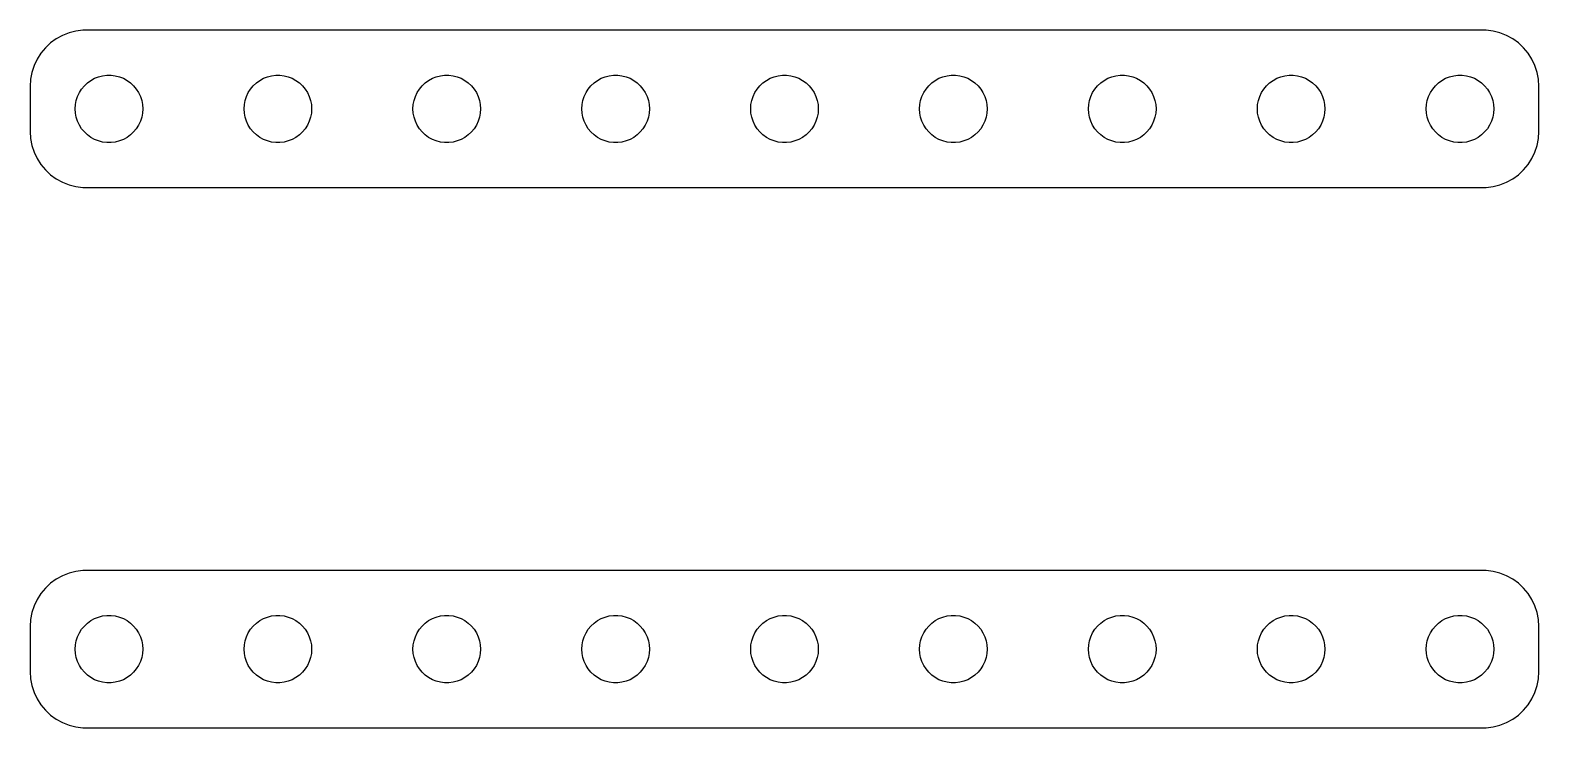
# Model space of a CAD drawing. Header units: metres. Extents: x -33.5 to 33.5, y 68.5 to 147.5.
# Drawn here: x -33.5 to 33.5, y 68.5 to 99.5 of the extents above; entities that cross this region are included whole.
import ezdxf

# ---------------------------------------------------------------- set-up
doc = ezdxf.new("R2010")
doc.units = ezdxf.units.M

msp = doc.modelspace()

# ---------------------------------------------------------------- linework, layer by layer
for p, q in [((-32.0644, 99.2621), (-32.3396, 99.1108)), ((-31.7725, 99.3776), (-32.0644, 99.2621)), ((-31.4684, 99.4557), (-31.7725, 99.3776)), ((-31.157, 99.4951), (-31.4684, 99.4557)), ((31.157, 99.4951), (-31.157, 99.4951)), ((31.4684, 99.4557), (31.157, 99.4951)), ((31.7725, 99.3776), (31.4684, 99.4557)), ((32.0644, 99.2621), (31.7725, 99.3776)), ((32.3396, 99.1108), (32.0644, 99.2621)), ((-32.8224, 98.7114), (-33.0225, 98.4695)), ((-32.5936, 98.9263), (-32.8224, 98.7114)), ((-32.3396, 99.1108), (-32.5936, 98.9263)), ((32.5936, 98.9263), (32.3396, 99.1108)), ((32.8224, 98.7114), (32.5936, 98.9263)), ((33.0225, 98.4695), (32.8224, 98.7114)), ((-33.3244, 97.9203), (-33.4214, 97.6217)), ((-33.1908, 98.2044), (-33.3244, 97.9203)), ((-33.0225, 98.4695), (-33.1908, 98.2044)), ((33.1908, 98.2044), (33.0225, 98.4695)), ((33.3244, 97.9203), (33.1908, 98.2044)), ((33.4214, 97.6217), (33.3244, 97.9203)), ((-33.4803, 97.3133), (-33.5, 97)), ((-33.4214, 97.6217), (-33.4803, 97.3133)), ((-31.0934, 97.0268), (-30.9561, 97.1558)), ((-30.9561, 97.1558), (-30.8037, 97.2665)), ((-30.8037, 97.2665), (-30.6387, 97.3572)), ((-30.6387, 97.3572), (-30.4635, 97.4266)), ((-30.4635, 97.4266), (-30.2811, 97.4734)), ((-30.2811, 97.4734), (-30.0942, 97.497)), ((-30.0942, 97.497), (-29.9058, 97.497)), ((-29.9058, 97.497), (-29.7189, 97.4734)), ((-29.7189, 97.4734), (-29.5365, 97.4266)), ((-29.5365, 97.4266), (-29.3613, 97.3572)), ((-29.3613, 97.3572), (-29.1963, 97.2665)), ((-29.1963, 97.2665), (-29.0439, 97.1558)), ((-29.0439, 97.1558), (-28.9065, 97.0268)), ((-23.5934, 97.0268), (-23.4561, 97.1558)), ((-23.4561, 97.1558), (-23.3037, 97.2665)), ((-23.3037, 97.2665), (-23.1387, 97.3572)), ((-23.1387, 97.3572), (-22.9635, 97.4266)), ((-22.9635, 97.4266), (-22.7811, 97.4734)), ((-22.7811, 97.4734), (-22.5942, 97.497)), ((-22.5942, 97.497), (-22.4058, 97.497)), ((-22.4058, 97.497), (-22.2189, 97.4734)), ((-22.2189, 97.4734), (-22.0365, 97.4266)), ((-22.0365, 97.4266), (-21.8613, 97.3572)), ((-21.8613, 97.3572), (-21.6963, 97.2665)), ((-21.6963, 97.2665), (-21.5439, 97.1558)), ((-21.5439, 97.1558), (-21.4065, 97.0268)), ((-16.0934, 97.0268), (-15.9561, 97.1558)), ((-15.9561, 97.1558), (-15.8037, 97.2665)), ((-15.8037, 97.2665), (-15.6387, 97.3572)), ((-15.6387, 97.3572), (-15.4635, 97.4266)), ((-15.4635, 97.4266), (-15.2811, 97.4734)), ((-15.2811, 97.4734), (-15.0942, 97.497)), ((-15.0942, 97.497), (-14.9058, 97.497)), ((-14.9058, 97.497), (-14.7189, 97.4734)), ((-14.7189, 97.4734), (-14.5365, 97.4266)), ((-14.5365, 97.4266), (-14.3613, 97.3572)), ((-14.3613, 97.3572), (-14.1963, 97.2665)), ((-14.1963, 97.2665), (-14.0439, 97.1558)), ((-14.0439, 97.1558), (-13.9065, 97.0268)), ((-8.59344, 97.0268), (-8.45613, 97.1558)), ((-8.45613, 97.1558), (-8.30373, 97.2665)), ((-8.30373, 97.2665), (-8.13866, 97.3572)), ((-8.13866, 97.3572), (-7.96352, 97.4266)), ((-7.96352, 97.4266), (-7.78107, 97.4734)), ((-7.78107, 97.4734), (-7.59418, 97.497)), ((-7.59418, 97.497), (-7.40581, 97.497)), ((-7.40581, 97.497), (-7.21892, 97.4734)), ((-7.21892, 97.4734), (-7.03647, 97.4266)), ((-7.03647, 97.4266), (-6.86133, 97.3572)), ((-6.86133, 97.3572), (-6.69626, 97.2665)), ((-6.69626, 97.2665), (-6.54385, 97.1558)), ((-6.54385, 97.1558), (-6.40654, 97.0268)), ((-1.09344, 97.0268), (-0.956131, 97.1558)), ((-0.956131, 97.1558), (-0.803726, 97.2665)), ((-0.803726, 97.2665), (-0.638657, 97.3572)), ((-0.638657, 97.3572), (-0.463516, 97.4266)), ((-0.463516, 97.4266), (-0.281067, 97.4734)), ((-0.281067, 97.4734), (-0.094177, 97.497)), ((-0.094177, 97.497), (0.094177, 97.497)), ((0.094177, 97.497), (0.281067, 97.4734)), ((0.281067, 97.4734), (0.463516, 97.4266)), ((0.463516, 97.4266), (0.638657, 97.3572)), ((0.638657, 97.3572), (0.803726, 97.2665)), ((0.803726, 97.2665), (0.956131, 97.1558)), ((0.956131, 97.1558), (1.09344, 97.0268)), ((6.40654, 97.0268), (6.54385, 97.1558)), ((6.54385, 97.1558), (6.69626, 97.2665)), ((6.69626, 97.2665), (6.86133, 97.3572)), ((6.86133, 97.3572), (7.03647, 97.4266)), ((7.03647, 97.4266), (7.21892, 97.4734)), ((7.21892, 97.4734), (7.40581, 97.497)), ((7.40581, 97.497), (7.59418, 97.497)), ((7.59418, 97.497), (7.78107, 97.4734)), ((7.78107, 97.4734), (7.96352, 97.4266)), ((7.96352, 97.4266), (8.13866, 97.3572)), ((8.13866, 97.3572), (8.30373, 97.2665)), ((8.30373, 97.2665), (8.45613, 97.1558)), ((8.45613, 97.1558), (8.59344, 97.0268)), ((13.9065, 97.0268), (14.0439, 97.1558)), ((14.0439, 97.1558), (14.1963, 97.2665)), ((14.1963, 97.2665), (14.3613, 97.3572)), ((14.3613, 97.3572), (14.5365, 97.4266)), ((14.5365, 97.4266), (14.7189, 97.4734)), ((14.7189, 97.4734), (14.9058, 97.497)), ((14.9058, 97.497), (15.0942, 97.497)), ((15.0942, 97.497), (15.2811, 97.4734)), ((15.2811, 97.4734), (15.4635, 97.4266)), ((15.4635, 97.4266), (15.6387, 97.3572)), ((15.6387, 97.3572), (15.8037, 97.2665)), ((15.8037, 97.2665), (15.9561, 97.1558)), ((15.9561, 97.1558), (16.0934, 97.0268)), ((21.4065, 97.0268), (21.5439, 97.1558)), ((21.5439, 97.1558), (21.6963, 97.2665)), ((21.6963, 97.2665), (21.8613, 97.3572)), ((21.8613, 97.3572), (22.0365, 97.4266)), ((22.0365, 97.4266), (22.2189, 97.4734)), ((22.2189, 97.4734), (22.4058, 97.497)), ((22.4058, 97.497), (22.5942, 97.497)), ((22.5942, 97.497), (22.7811, 97.4734)), ((22.7811, 97.4734), (22.9635, 97.4266)), ((22.9635, 97.4266), (23.1387, 97.3572)), ((23.1387, 97.3572), (23.3037, 97.2665)), ((23.3037, 97.2665), (23.4561, 97.1558)), ((23.4561, 97.1558), (23.5934, 97.0268)), ((28.9065, 97.0268), (29.0439, 97.1558)), ((29.0439, 97.1558), (29.1963, 97.2665)), ((29.1963, 97.2665), (29.3613, 97.3572)), ((29.3613, 97.3572), (29.5365, 97.4266)), ((29.5365, 97.4266), (29.7189, 97.4734)), ((29.7189, 97.4734), (29.9058, 97.497)), ((29.9058, 97.497), (30.0942, 97.497)), ((30.0942, 97.497), (30.2811, 97.4734)), ((30.2811, 97.4734), (30.4635, 97.4266)), ((30.4635, 97.4266), (30.6387, 97.3572)), ((30.6387, 97.3572), (30.8037, 97.2665)), ((30.8037, 97.2665), (30.9561, 97.1558)), ((30.9561, 97.1558), (31.0934, 97.0268)), ((33.4803, 97.3133), (33.4214, 97.6217)), ((33.5, 97), (33.4803, 97.3133)), ((-33.5, 97), (-33.5, 95)), ((-31.4529, 96.373), (-31.3947, 96.5522)), ((-31.3947, 96.5522), (-31.3145, 96.7226)), ((-31.3145, 96.7226), (-31.2135, 96.8817)), ((-31.2135, 96.8817), (-31.0934, 97.0268)), ((-28.9065, 97.0268), (-28.7865, 96.8817)), ((-28.7865, 96.8817), (-28.6855, 96.7226)), ((-28.6855, 96.7226), (-28.6053, 96.5522)), ((-28.6053, 96.5522), (-28.5471, 96.373)), ((-23.9529, 96.373), (-23.8947, 96.5522)), ((-23.8947, 96.5522), (-23.8145, 96.7226)), ((-23.8145, 96.7226), (-23.7135, 96.8817)), ((-23.7135, 96.8817), (-23.5934, 97.0268)), ((-21.4065, 97.0268), (-21.2865, 96.8817)), ((-21.2865, 96.8817), (-21.1855, 96.7226)), ((-21.1855, 96.7226), (-21.1053, 96.5522)), ((-21.1053, 96.5522), (-21.0471, 96.373)), ((-16.4529, 96.373), (-16.3947, 96.5522)), ((-16.3947, 96.5522), (-16.3145, 96.7226)), ((-16.3145, 96.7226), (-16.2135, 96.8817)), ((-16.2135, 96.8817), (-16.0934, 97.0268)), ((-13.9065, 97.0268), (-13.7865, 96.8817)), ((-13.7865, 96.8817), (-13.6855, 96.7226)), ((-13.6855, 96.7226), (-13.6053, 96.5522)), ((-13.6053, 96.5522), (-13.5471, 96.373)), ((-8.95287, 96.373), (-8.89465, 96.5522)), ((-8.89465, 96.5522), (-8.81445, 96.7226)), ((-8.81445, 96.7226), (-8.71352, 96.8817)), ((-8.71352, 96.8817), (-8.59344, 97.0268)), ((-6.40654, 97.0268), (-6.28647, 96.8817)), ((-6.28647, 96.8817), (-6.18553, 96.7226)), ((-6.18553, 96.7226), (-6.10533, 96.5522)), ((-6.10533, 96.5522), (-6.04712, 96.373)), ((-1.45287, 96.373), (-1.39465, 96.5522)), ((-1.39465, 96.5522), (-1.31445, 96.7226)), ((-1.31445, 96.7226), (-1.21352, 96.8817)), ((-1.21352, 96.8817), (-1.09344, 97.0268)), ((1.09344, 97.0268), (1.21352, 96.8817)), ((1.21352, 96.8817), (1.31445, 96.7226)), ((1.31445, 96.7226), (1.39465, 96.5522)), ((1.39465, 96.5522), (1.45287, 96.373)), ((6.04712, 96.373), (6.10533, 96.5522)), ((6.10533, 96.5522), (6.18553, 96.7226)), ((6.18553, 96.7226), (6.28647, 96.8817)), ((6.28647, 96.8817), (6.40654, 97.0268)), ((8.59344, 97.0268), (8.71352, 96.8817)), ((8.71352, 96.8817), (8.81445, 96.7226)), ((8.81445, 96.7226), (8.89465, 96.5522)), ((8.89465, 96.5522), (8.95287, 96.373)), ((13.5471, 96.373), (13.6053, 96.5522)), ((13.6053, 96.5522), (13.6855, 96.7226)), ((13.6855, 96.7226), (13.7865, 96.8817)), ((13.7865, 96.8817), (13.9065, 97.0268)), ((16.0934, 97.0268), (16.2135, 96.8817)), ((16.2135, 96.8817), (16.3145, 96.7226)), ((16.3145, 96.7226), (16.3947, 96.5522)), ((16.3947, 96.5522), (16.4529, 96.373)), ((21.0471, 96.373), (21.1053, 96.5522)), ((21.1053, 96.5522), (21.1855, 96.7226)), ((21.1855, 96.7226), (21.2865, 96.8817)), ((21.2865, 96.8817), (21.4065, 97.0268)), ((23.5934, 97.0268), (23.7135, 96.8817)), ((23.7135, 96.8817), (23.8145, 96.7226)), ((23.8145, 96.7226), (23.8947, 96.5522)), ((23.8947, 96.5522), (23.9529, 96.373)), ((28.5471, 96.373), (28.6053, 96.5522)), ((28.6053, 96.5522), (28.6855, 96.7226)), ((28.6855, 96.7226), (28.7865, 96.8817)), ((28.7865, 96.8817), (28.9065, 97.0268)), ((31.0934, 97.0268), (31.2135, 96.8817)), ((31.2135, 96.8817), (31.3145, 96.7226)), ((31.3145, 96.7226), (31.3947, 96.5522)), ((31.3947, 96.5522), (31.4529, 96.373)), ((33.5, 95), (33.5, 97)), ((-31.5, 96), (-31.4882, 96.188)), ((-31.4882, 95.812), (-31.5, 96)), ((-31.4882, 96.188), (-31.4529, 96.373)), ((-31.4529, 95.627), (-31.4882, 95.812)), ((-28.5471, 96.373), (-28.5118, 96.188)), ((-28.5118, 95.812), (-28.5471, 95.627)), ((-28.5118, 96.188), (-28.5, 96)), ((-28.5, 96), (-28.5118, 95.812)), ((-24, 96), (-23.9882, 96.188)), ((-23.9882, 95.812), (-24, 96)), ((-23.9882, 96.188), (-23.9529, 96.373)), ((-23.9529, 95.627), (-23.9882, 95.812)), ((-21.0471, 96.373), (-21.0118, 96.188)), ((-21.0118, 95.812), (-21.0471, 95.627)), ((-21.0118, 96.188), (-21, 96)), ((-21, 96), (-21.0118, 95.812)), ((-16.5, 96), (-16.4882, 96.188)), ((-16.4882, 95.812), (-16.5, 96)), ((-16.4882, 96.188), (-16.4529, 96.373)), ((-16.4529, 95.627), (-16.4882, 95.812)), ((-13.5471, 96.373), (-13.5118, 96.188)), ((-13.5118, 95.812), (-13.5471, 95.627)), ((-13.5118, 96.188), (-13.5, 96)), ((-13.5, 96), (-13.5118, 95.812)), ((-9, 96), (-8.98816, 96.188)), ((-8.98816, 95.812), (-9, 96)), ((-8.98816, 96.188), (-8.95287, 96.373)), ((-8.95287, 95.627), (-8.98816, 95.812)), ((-6.04712, 96.373), (-6.01183, 96.188)), ((-6.01183, 95.812), (-6.04712, 95.627)), ((-6.01183, 96.188), (-6, 96)), ((-6, 96), (-6.01183, 95.812)), ((-1.5, 96), (-1.48816, 96.188)), ((-1.48816, 95.812), (-1.5, 96)), ((-1.48816, 96.188), (-1.45287, 96.373)), ((-1.45287, 95.627), (-1.48816, 95.812)), ((1.45287, 96.373), (1.48816, 96.188)), ((1.48816, 95.812), (1.45287, 95.627)), ((1.48816, 96.188), (1.5, 96)), ((1.5, 96), (1.48816, 95.812)), ((6, 96), (6.01183, 96.188)), ((6.01183, 95.812), (6, 96)), ((6.01183, 96.188), (6.04712, 96.373)), ((6.04712, 95.627), (6.01183, 95.812)), ((8.95287, 96.373), (8.98816, 96.188)), ((8.98816, 95.812), (8.95287, 95.627)), ((8.98816, 96.188), (9, 96)), ((9, 96), (8.98816, 95.812)), ((13.5, 96), (13.5118, 96.188)), ((13.5118, 95.812), (13.5, 96)), ((13.5118, 96.188), (13.5471, 96.373)), ((13.5471, 95.627), (13.5118, 95.812)), ((16.4529, 96.373), (16.4882, 96.188)), ((16.4882, 95.812), (16.4529, 95.627)), ((16.4882, 96.188), (16.5, 96)), ((16.5, 96), (16.4882, 95.812)), ((21, 96), (21.0118, 96.188)), ((21.0118, 95.812), (21, 96)), ((21.0118, 96.188), (21.0471, 96.373)), ((21.0471, 95.627), (21.0118, 95.812)), ((23.9529, 96.373), (23.9882, 96.188)), ((23.9882, 95.812), (23.9529, 95.627)), ((23.9882, 96.188), (24, 96)), ((24, 96), (23.9882, 95.812)), ((28.5, 96), (28.5118, 96.188)), ((28.5118, 95.812), (28.5, 96)), ((28.5118, 96.188), (28.5471, 96.373)), ((28.5471, 95.627), (28.5118, 95.812)), ((31.4529, 96.373), (31.4882, 96.188)), ((31.4882, 95.812), (31.4529, 95.627)), ((31.4882, 96.188), (31.5, 96)), ((31.5, 96), (31.4882, 95.812)), ((-31.3947, 95.4478), (-31.4529, 95.627)), ((-31.3145, 95.2774), (-31.3947, 95.4478)), ((-31.2135, 95.1183), (-31.3145, 95.2774)), ((-28.6855, 95.2774), (-28.7865, 95.1183)), ((-28.6053, 95.4478), (-28.6855, 95.2774)), ((-28.5471, 95.627), (-28.6053, 95.4478)), ((-23.8947, 95.4478), (-23.9529, 95.627)), ((-23.8145, 95.2774), (-23.8947, 95.4478)), ((-23.7135, 95.1183), (-23.8145, 95.2774)), ((-21.1855, 95.2774), (-21.2865, 95.1183)), ((-21.1053, 95.4478), (-21.1855, 95.2774)), ((-21.0471, 95.627), (-21.1053, 95.4478)), ((-16.3947, 95.4478), (-16.4529, 95.627)), ((-16.3145, 95.2774), (-16.3947, 95.4478)), ((-16.2135, 95.1183), (-16.3145, 95.2774)), ((-13.6855, 95.2774), (-13.7865, 95.1183)), ((-13.6053, 95.4478), (-13.6855, 95.2774)), ((-13.5471, 95.627), (-13.6053, 95.4478)), ((-8.89465, 95.4478), (-8.95287, 95.627)), ((-8.81445, 95.2774), (-8.89465, 95.4478)), ((-8.71352, 95.1183), (-8.81445, 95.2774)), ((-6.18553, 95.2774), (-6.28647, 95.1183)), ((-6.10533, 95.4478), (-6.18553, 95.2774)), ((-6.04712, 95.627), (-6.10533, 95.4478)), ((-1.39465, 95.4478), (-1.45287, 95.627)), ((-1.31445, 95.2774), (-1.39465, 95.4478)), ((-1.21352, 95.1183), (-1.31445, 95.2774)), ((1.31445, 95.2774), (1.21352, 95.1183)), ((1.39465, 95.4478), (1.31445, 95.2774)), ((1.45287, 95.627), (1.39465, 95.4478)), ((6.10533, 95.4478), (6.04712, 95.627)), ((6.18553, 95.2774), (6.10533, 95.4478)), ((6.28647, 95.1183), (6.18553, 95.2774)), ((8.81445, 95.2774), (8.71352, 95.1183)), ((8.89465, 95.4478), (8.81445, 95.2774)), ((8.95287, 95.627), (8.89465, 95.4478)), ((13.6053, 95.4478), (13.5471, 95.627)), ((13.6855, 95.2774), (13.6053, 95.4478)), ((13.7865, 95.1183), (13.6855, 95.2774)), ((16.3145, 95.2774), (16.2135, 95.1183)), ((16.3947, 95.4478), (16.3145, 95.2774)), ((16.4529, 95.627), (16.3947, 95.4478)), ((21.1053, 95.4478), (21.0471, 95.627)), ((21.1855, 95.2774), (21.1053, 95.4478)), ((21.2865, 95.1183), (21.1855, 95.2774)), ((23.8145, 95.2774), (23.7135, 95.1183)), ((23.8947, 95.4478), (23.8145, 95.2774)), ((23.9529, 95.627), (23.8947, 95.4478)), ((28.6053, 95.4478), (28.5471, 95.627)), ((28.6855, 95.2774), (28.6053, 95.4478)), ((28.7865, 95.1183), (28.6855, 95.2774)), ((31.3145, 95.2774), (31.2135, 95.1183)), ((31.3947, 95.4478), (31.3145, 95.2774)), ((31.4529, 95.627), (31.3947, 95.4478)), ((-33.5, 95), (-33.4803, 94.6867)), ((-33.4803, 94.6867), (-33.4214, 94.3783)), ((-31.0934, 94.9732), (-31.2135, 95.1183)), ((-30.9561, 94.8442), (-31.0934, 94.9732)), ((-30.8037, 94.7335), (-30.9561, 94.8442)), ((-30.6387, 94.6428), (-30.8037, 94.7335)), ((-30.4635, 94.5734), (-30.6387, 94.6428)), ((-30.2811, 94.5266), (-30.4635, 94.5734)), ((-30.0942, 94.503), (-30.2811, 94.5266)), ((-29.9058, 94.503), (-30.0942, 94.503)), ((-29.7189, 94.5266), (-29.9058, 94.503)), ((-29.5365, 94.5734), (-29.7189, 94.5266)), ((-29.3613, 94.6428), (-29.5365, 94.5734)), ((-29.1963, 94.7335), (-29.3613, 94.6428)), ((-29.0439, 94.8442), (-29.1963, 94.7335)), ((-28.9065, 94.9732), (-29.0439, 94.8442)), ((-28.7865, 95.1183), (-28.9065, 94.9732)), ((-23.5934, 94.9732), (-23.7135, 95.1183)), ((-23.4561, 94.8442), (-23.5934, 94.9732)), ((-23.3037, 94.7335), (-23.4561, 94.8442)), ((-23.1387, 94.6428), (-23.3037, 94.7335)), ((-22.9635, 94.5734), (-23.1387, 94.6428)), ((-22.7811, 94.5266), (-22.9635, 94.5734)), ((-22.5942, 94.503), (-22.7811, 94.5266)), ((-22.4058, 94.503), (-22.5942, 94.503)), ((-22.2189, 94.5266), (-22.4058, 94.503)), ((-22.0365, 94.5734), (-22.2189, 94.5266)), ((-21.8613, 94.6428), (-22.0365, 94.5734)), ((-21.6963, 94.7335), (-21.8613, 94.6428)), ((-21.5439, 94.8442), (-21.6963, 94.7335)), ((-21.4065, 94.9732), (-21.5439, 94.8442)), ((-21.2865, 95.1183), (-21.4065, 94.9732)), ((-16.0934, 94.9732), (-16.2135, 95.1183)), ((-15.9561, 94.8442), (-16.0934, 94.9732)), ((-15.8037, 94.7335), (-15.9561, 94.8442)), ((-15.6387, 94.6428), (-15.8037, 94.7335)), ((-15.4635, 94.5734), (-15.6387, 94.6428)), ((-15.2811, 94.5266), (-15.4635, 94.5734)), ((-15.0942, 94.503), (-15.2811, 94.5266)), ((-14.9058, 94.503), (-15.0942, 94.503)), ((-14.7189, 94.5266), (-14.9058, 94.503)), ((-14.5365, 94.5734), (-14.7189, 94.5266)), ((-14.3613, 94.6428), (-14.5365, 94.5734)), ((-14.1963, 94.7335), (-14.3613, 94.6428)), ((-14.0439, 94.8442), (-14.1963, 94.7335)), ((-13.9065, 94.9732), (-14.0439, 94.8442)), ((-13.7865, 95.1183), (-13.9065, 94.9732)), ((-8.59344, 94.9732), (-8.71352, 95.1183)), ((-8.45613, 94.8442), (-8.59344, 94.9732)), ((-8.30373, 94.7335), (-8.45613, 94.8442)), ((-8.13866, 94.6428), (-8.30373, 94.7335)), ((-7.96352, 94.5734), (-8.13866, 94.6428)), ((-7.78107, 94.5266), (-7.96352, 94.5734)), ((-7.59418, 94.503), (-7.78107, 94.5266)), ((-7.40581, 94.503), (-7.59418, 94.503)), ((-7.21892, 94.5266), (-7.40581, 94.503)), ((-7.03647, 94.5734), (-7.21892, 94.5266)), ((-6.86133, 94.6428), (-7.03647, 94.5734)), ((-6.69626, 94.7335), (-6.86133, 94.6428)), ((-6.54385, 94.8442), (-6.69626, 94.7335)), ((-6.40654, 94.9732), (-6.54385, 94.8442)), ((-6.28647, 95.1183), (-6.40654, 94.9732)), ((-1.09344, 94.9732), (-1.21352, 95.1183)), ((-0.956131, 94.8442), (-1.09344, 94.9732)), ((-0.803726, 94.7335), (-0.956131, 94.8442)), ((-0.638657, 94.6428), (-0.803726, 94.7335)), ((-0.463516, 94.5734), (-0.638657, 94.6428)), ((-0.281067, 94.5266), (-0.463516, 94.5734)), ((-0.094177, 94.503), (-0.281067, 94.5266)), ((0.094177, 94.503), (-0.094177, 94.503)), ((0.281067, 94.5266), (0.094177, 94.503)), ((0.463516, 94.5734), (0.281067, 94.5266)), ((0.638657, 94.6428), (0.463516, 94.5734)), ((0.803726, 94.7335), (0.638657, 94.6428)), ((0.956131, 94.8442), (0.803726, 94.7335)), ((1.09344, 94.9732), (0.956131, 94.8442)), ((1.21352, 95.1183), (1.09344, 94.9732)), ((6.40654, 94.9732), (6.28647, 95.1183)), ((6.54385, 94.8442), (6.40654, 94.9732)), ((6.69626, 94.7335), (6.54385, 94.8442)), ((6.86133, 94.6428), (6.69626, 94.7335)), ((7.03647, 94.5734), (6.86133, 94.6428)), ((7.21892, 94.5266), (7.03647, 94.5734)), ((7.40581, 94.503), (7.21892, 94.5266)), ((7.59418, 94.503), (7.40581, 94.503)), ((7.78107, 94.5266), (7.59418, 94.503)), ((7.96352, 94.5734), (7.78107, 94.5266)), ((8.13866, 94.6428), (7.96352, 94.5734)), ((8.30373, 94.7335), (8.13866, 94.6428)), ((8.45613, 94.8442), (8.30373, 94.7335)), ((8.59344, 94.9732), (8.45613, 94.8442)), ((8.71352, 95.1183), (8.59344, 94.9732)), ((13.9065, 94.9732), (13.7865, 95.1183)), ((14.0439, 94.8442), (13.9065, 94.9732)), ((14.1963, 94.7335), (14.0439, 94.8442)), ((14.3613, 94.6428), (14.1963, 94.7335)), ((14.5365, 94.5734), (14.3613, 94.6428)), ((14.7189, 94.5266), (14.5365, 94.5734)), ((14.9058, 94.503), (14.7189, 94.5266)), ((15.0942, 94.503), (14.9058, 94.503)), ((15.2811, 94.5266), (15.0942, 94.503)), ((15.4635, 94.5734), (15.2811, 94.5266)), ((15.6387, 94.6428), (15.4635, 94.5734)), ((15.8037, 94.7335), (15.6387, 94.6428)), ((15.9561, 94.8442), (15.8037, 94.7335)), ((16.0934, 94.9732), (15.9561, 94.8442)), ((16.2135, 95.1183), (16.0934, 94.9732)), ((21.4065, 94.9732), (21.2865, 95.1183)), ((21.5439, 94.8442), (21.4065, 94.9732)), ((21.6963, 94.7335), (21.5439, 94.8442)), ((21.8613, 94.6428), (21.6963, 94.7335)), ((22.0365, 94.5734), (21.8613, 94.6428)), ((22.2189, 94.5266), (22.0365, 94.5734)), ((22.4058, 94.503), (22.2189, 94.5266)), ((22.5942, 94.503), (22.4058, 94.503)), ((22.7811, 94.5266), (22.5942, 94.503)), ((22.9635, 94.5734), (22.7811, 94.5266)), ((23.1387, 94.6428), (22.9635, 94.5734)), ((23.3037, 94.7335), (23.1387, 94.6428)), ((23.4561, 94.8442), (23.3037, 94.7335)), ((23.5934, 94.9732), (23.4561, 94.8442)), ((23.7135, 95.1183), (23.5934, 94.9732)), ((28.9065, 94.9732), (28.7865, 95.1183)), ((29.0439, 94.8442), (28.9065, 94.9732)), ((29.1963, 94.7335), (29.0439, 94.8442)), ((29.3613, 94.6428), (29.1963, 94.7335)), ((29.5365, 94.5734), (29.3613, 94.6428)), ((29.7189, 94.5266), (29.5365, 94.5734)), ((29.9058, 94.503), (29.7189, 94.5266)), ((30.0942, 94.503), (29.9058, 94.503)), ((30.2811, 94.5266), (30.0942, 94.503)), ((30.4635, 94.5734), (30.2811, 94.5266)), ((30.6387, 94.6428), (30.4635, 94.5734)), ((30.8037, 94.7335), (30.6387, 94.6428)), ((30.9561, 94.8442), (30.8037, 94.7335)), ((31.0934, 94.9732), (30.9561, 94.8442)), ((31.2135, 95.1183), (31.0934, 94.9732)), ((33.4214, 94.3783), (33.4803, 94.6867)), ((33.4803, 94.6867), (33.5, 95)), ((-33.4214, 94.3783), (-33.3244, 94.0797)), ((-33.3244, 94.0797), (-33.1908, 93.7956)), ((33.1908, 93.7956), (33.3244, 94.0797)), ((33.3244, 94.0797), (33.4214, 94.3783)), ((-33.1908, 93.7956), (-33.0225, 93.5305)), ((-33.0225, 93.5305), (-32.8224, 93.2886)), ((-32.8224, 93.2886), (-32.5936, 93.0737)), ((32.5936, 93.0737), (32.8224, 93.2886)), ((32.8224, 93.2886), (33.0225, 93.5305)), ((33.0225, 93.5305), (33.1908, 93.7956)), ((-32.5936, 93.0737), (-32.3396, 92.8892)), ((-32.3396, 92.8892), (-32.0644, 92.7379)), ((-32.0644, 92.7379), (-31.7725, 92.6224)), ((-31.7725, 92.6224), (-31.4684, 92.5443)), ((-31.4684, 92.5443), (-31.157, 92.5049)), ((-31.157, 92.5049), (31.157, 92.5049)), ((31.157, 92.5049), (31.4684, 92.5443)), ((31.4684, 92.5443), (31.7725, 92.6224)), ((31.7725, 92.6224), (32.0644, 92.7379)), ((32.0644, 92.7379), (32.3396, 92.8892)), ((32.3396, 92.8892), (32.5936, 93.0737)), ((-32.3396, 75.1108), (-32.5936, 74.9263)), ((-32.0644, 75.2621), (-32.3396, 75.1108)), ((-31.7725, 75.3776), (-32.0644, 75.2621)), ((-31.4684, 75.4557), (-31.7725, 75.3776)), ((-31.157, 75.4951), (-31.4684, 75.4557)), ((31.157, 75.4951), (-31.157, 75.4951)), ((31.4684, 75.4557), (31.157, 75.4951)), ((31.7725, 75.3776), (31.4684, 75.4557)), ((32.0644, 75.2621), (31.7725, 75.3776)), ((32.3396, 75.1108), (32.0644, 75.2621)), ((32.5936, 74.9263), (32.3396, 75.1108)), ((-33.0225, 74.4695), (-33.1908, 74.2044)), ((-32.8224, 74.7114), (-33.0225, 74.4695)), ((-32.5936, 74.9263), (-32.8224, 74.7114)), ((32.8224, 74.7114), (32.5936, 74.9263)), ((33.0225, 74.4695), (32.8224, 74.7114)), ((33.1908, 74.2044), (33.0225, 74.4695)), ((-33.3244, 73.9203), (-33.4214, 73.6217)), ((-33.1908, 74.2044), (-33.3244, 73.9203)), ((33.3244, 73.9203), (33.1908, 74.2044)), ((33.4214, 73.6217), (33.3244, 73.9203)), ((-33.4803, 73.3133), (-33.5, 73)), ((-33.4214, 73.6217), (-33.4803, 73.3133)), ((-31.0934, 73.0268), (-30.9561, 73.1558)), ((-30.9561, 73.1558), (-30.8037, 73.2665)), ((-30.8037, 73.2665), (-30.6387, 73.3572)), ((-30.6387, 73.3572), (-30.4635, 73.4266)), ((-30.4635, 73.4266), (-30.2811, 73.4734)), ((-30.2811, 73.4734), (-30.0942, 73.497)), ((-30.0942, 73.497), (-29.9058, 73.497)), ((-29.9058, 73.497), (-29.7189, 73.4734)), ((-29.7189, 73.4734), (-29.5365, 73.4266)), ((-29.5365, 73.4266), (-29.3613, 73.3572)), ((-29.3613, 73.3572), (-29.1963, 73.2665)), ((-29.1963, 73.2665), (-29.0439, 73.1558)), ((-29.0439, 73.1558), (-28.9065, 73.0268)), ((-23.5934, 73.0268), (-23.4561, 73.1558)), ((-23.4561, 73.1558), (-23.3037, 73.2665)), ((-23.3037, 73.2665), (-23.1387, 73.3572)), ((-23.1387, 73.3572), (-22.9635, 73.4266)), ((-22.9635, 73.4266), (-22.7811, 73.4734)), ((-22.7811, 73.4734), (-22.5942, 73.497)), ((-22.5942, 73.497), (-22.4058, 73.497)), ((-22.4058, 73.497), (-22.2189, 73.4734)), ((-22.2189, 73.4734), (-22.0365, 73.4266)), ((-22.0365, 73.4266), (-21.8613, 73.3572)), ((-21.8613, 73.3572), (-21.6963, 73.2665)), ((-21.6963, 73.2665), (-21.5439, 73.1558)), ((-21.5439, 73.1558), (-21.4065, 73.0268)), ((-16.0934, 73.0268), (-15.9561, 73.1558)), ((-15.9561, 73.1558), (-15.8037, 73.2665)), ((-15.8037, 73.2665), (-15.6387, 73.3572)), ((-15.6387, 73.3572), (-15.4635, 73.4266)), ((-15.4635, 73.4266), (-15.2811, 73.4734)), ((-15.2811, 73.4734), (-15.0942, 73.497)), ((-15.0942, 73.497), (-14.9058, 73.497)), ((-14.9058, 73.497), (-14.7189, 73.4734)), ((-14.7189, 73.4734), (-14.5365, 73.4266)), ((-14.5365, 73.4266), (-14.3613, 73.3572)), ((-14.3613, 73.3572), (-14.1963, 73.2665)), ((-14.1963, 73.2665), (-14.0439, 73.1558)), ((-14.0439, 73.1558), (-13.9065, 73.0268)), ((-8.59344, 73.0268), (-8.45613, 73.1558)), ((-8.45613, 73.1558), (-8.30373, 73.2665)), ((-8.30373, 73.2665), (-8.13866, 73.3572)), ((-8.13866, 73.3572), (-7.96352, 73.4266)), ((-7.96352, 73.4266), (-7.78107, 73.4734)), ((-7.78107, 73.4734), (-7.59418, 73.497)), ((-7.59418, 73.497), (-7.40581, 73.497)), ((-7.40581, 73.497), (-7.21892, 73.4734)), ((-7.21892, 73.4734), (-7.03647, 73.4266)), ((-7.03647, 73.4266), (-6.86133, 73.3572)), ((-6.86133, 73.3572), (-6.69626, 73.2665)), ((-6.69626, 73.2665), (-6.54385, 73.1558)), ((-6.54385, 73.1558), (-6.40654, 73.0268)), ((-1.09344, 73.0268), (-0.956131, 73.1558)), ((-0.956131, 73.1558), (-0.803726, 73.2665)), ((-0.803726, 73.2665), (-0.638657, 73.3572)), ((-0.638657, 73.3572), (-0.463516, 73.4266)), ((-0.463516, 73.4266), (-0.281067, 73.4734)), ((-0.281067, 73.4734), (-0.094177, 73.497)), ((-0.094177, 73.497), (0.094177, 73.497)), ((0.094177, 73.497), (0.281067, 73.4734)), ((0.281067, 73.4734), (0.463516, 73.4266)), ((0.463516, 73.4266), (0.638657, 73.3572)), ((0.638657, 73.3572), (0.803726, 73.2665)), ((0.803726, 73.2665), (0.956131, 73.1558)), ((0.956131, 73.1558), (1.09344, 73.0268)), ((6.40654, 73.0268), (6.54385, 73.1558)), ((6.54385, 73.1558), (6.69626, 73.2665)), ((6.69626, 73.2665), (6.86133, 73.3572)), ((6.86133, 73.3572), (7.03647, 73.4266)), ((7.03647, 73.4266), (7.21892, 73.4734)), ((7.21892, 73.4734), (7.40581, 73.497)), ((7.40581, 73.497), (7.59418, 73.497)), ((7.59418, 73.497), (7.78107, 73.4734)), ((7.78107, 73.4734), (7.96352, 73.4266)), ((7.96352, 73.4266), (8.13866, 73.3572)), ((8.13866, 73.3572), (8.30373, 73.2665)), ((8.30373, 73.2665), (8.45613, 73.1558)), ((8.45613, 73.1558), (8.59344, 73.0268)), ((13.9065, 73.0268), (14.0439, 73.1558)), ((14.0439, 73.1558), (14.1963, 73.2665)), ((14.1963, 73.2665), (14.3613, 73.3572)), ((14.3613, 73.3572), (14.5365, 73.4266)), ((14.5365, 73.4266), (14.7189, 73.4734)), ((14.7189, 73.4734), (14.9058, 73.497)), ((14.9058, 73.497), (15.0942, 73.497)), ((15.0942, 73.497), (15.2811, 73.4734)), ((15.2811, 73.4734), (15.4635, 73.4266)), ((15.4635, 73.4266), (15.6387, 73.3572)), ((15.6387, 73.3572), (15.8037, 73.2665)), ((15.8037, 73.2665), (15.9561, 73.1558)), ((15.9561, 73.1558), (16.0934, 73.0268)), ((21.4065, 73.0268), (21.5439, 73.1558)), ((21.5439, 73.1558), (21.6963, 73.2665)), ((21.6963, 73.2665), (21.8613, 73.3572)), ((21.8613, 73.3572), (22.0365, 73.4266)), ((22.0365, 73.4266), (22.2189, 73.4734)), ((22.2189, 73.4734), (22.4058, 73.497)), ((22.4058, 73.497), (22.5942, 73.497)), ((22.5942, 73.497), (22.7811, 73.4734)), ((22.7811, 73.4734), (22.9635, 73.4266)), ((22.9635, 73.4266), (23.1387, 73.3572)), ((23.1387, 73.3572), (23.3037, 73.2665)), ((23.3037, 73.2665), (23.4561, 73.1558)), ((23.4561, 73.1558), (23.5934, 73.0268)), ((28.9065, 73.0268), (29.0439, 73.1558)), ((29.0439, 73.1558), (29.1963, 73.2665)), ((29.1963, 73.2665), (29.3613, 73.3572)), ((29.3613, 73.3572), (29.5365, 73.4266)), ((29.5365, 73.4266), (29.7189, 73.4734)), ((29.7189, 73.4734), (29.9058, 73.497)), ((29.9058, 73.497), (30.0942, 73.497)), ((30.0942, 73.497), (30.2811, 73.4734)), ((30.2811, 73.4734), (30.4635, 73.4266)), ((30.4635, 73.4266), (30.6387, 73.3572)), ((30.6387, 73.3572), (30.8037, 73.2665)), ((30.8037, 73.2665), (30.9561, 73.1558)), ((30.9561, 73.1558), (31.0934, 73.0268)), ((33.4803, 73.3133), (33.4214, 73.6217)), ((33.5, 73), (33.4803, 73.3133)), ((-33.5, 73), (-33.5, 71)), ((-31.4882, 72.188), (-31.4529, 72.373)), ((-31.4529, 72.373), (-31.3947, 72.5522)), ((-31.3947, 72.5522), (-31.3145, 72.7226)), ((-31.3145, 72.7226), (-31.2135, 72.8817)), ((-31.2135, 72.8817), (-31.0934, 73.0268)), ((-28.9065, 73.0268), (-28.7865, 72.8817)), ((-28.7865, 72.8817), (-28.6855, 72.7226)), ((-28.6855, 72.7226), (-28.6053, 72.5522)), ((-28.6053, 72.5522), (-28.5471, 72.373)), ((-28.5471, 72.373), (-28.5118, 72.188)), ((-23.9882, 72.188), (-23.9529, 72.373)), ((-23.9529, 72.373), (-23.8947, 72.5522)), ((-23.8947, 72.5522), (-23.8145, 72.7226)), ((-23.8145, 72.7226), (-23.7135, 72.8817)), ((-23.7135, 72.8817), (-23.5934, 73.0268)), ((-21.4065, 73.0268), (-21.2865, 72.8817)), ((-21.2865, 72.8817), (-21.1855, 72.7226)), ((-21.1855, 72.7226), (-21.1053, 72.5522)), ((-21.1053, 72.5522), (-21.0471, 72.373)), ((-21.0471, 72.373), (-21.0118, 72.188)), ((-16.4882, 72.188), (-16.4529, 72.373)), ((-16.4529, 72.373), (-16.3947, 72.5522)), ((-16.3947, 72.5522), (-16.3145, 72.7226)), ((-16.3145, 72.7226), (-16.2135, 72.8817)), ((-16.2135, 72.8817), (-16.0934, 73.0268)), ((-13.9065, 73.0268), (-13.7865, 72.8817)), ((-13.7865, 72.8817), (-13.6855, 72.7226)), ((-13.6855, 72.7226), (-13.6053, 72.5522)), ((-13.6053, 72.5522), (-13.5471, 72.373)), ((-13.5471, 72.373), (-13.5118, 72.188)), ((-8.98816, 72.188), (-8.95287, 72.373)), ((-8.95287, 72.373), (-8.89465, 72.5522)), ((-8.89465, 72.5522), (-8.81445, 72.7226)), ((-8.81445, 72.7226), (-8.71352, 72.8817)), ((-8.71352, 72.8817), (-8.59344, 73.0268)), ((-6.40654, 73.0268), (-6.28647, 72.8817)), ((-6.28647, 72.8817), (-6.18553, 72.7226)), ((-6.18553, 72.7226), (-6.10533, 72.5522)), ((-6.10533, 72.5522), (-6.04712, 72.373)), ((-6.04712, 72.373), (-6.01183, 72.188)), ((-1.48816, 72.188), (-1.45287, 72.373)), ((-1.45287, 72.373), (-1.39465, 72.5522)), ((-1.39465, 72.5522), (-1.31445, 72.7226)), ((-1.31445, 72.7226), (-1.21352, 72.8817)), ((-1.21352, 72.8817), (-1.09344, 73.0268)), ((1.09344, 73.0268), (1.21352, 72.8817)), ((1.21352, 72.8817), (1.31445, 72.7226)), ((1.31445, 72.7226), (1.39465, 72.5522)), ((1.39465, 72.5522), (1.45287, 72.373)), ((1.45287, 72.373), (1.48816, 72.188)), ((6.01183, 72.188), (6.04712, 72.373)), ((6.04712, 72.373), (6.10533, 72.5522)), ((6.10533, 72.5522), (6.18553, 72.7226)), ((6.18553, 72.7226), (6.28647, 72.8817)), ((6.28647, 72.8817), (6.40654, 73.0268)), ((8.59344, 73.0268), (8.71352, 72.8817)), ((8.71352, 72.8817), (8.81445, 72.7226)), ((8.81445, 72.7226), (8.89465, 72.5522)), ((8.89465, 72.5522), (8.95287, 72.373)), ((8.95287, 72.373), (8.98816, 72.188)), ((13.5118, 72.188), (13.5471, 72.373)), ((13.5471, 72.373), (13.6053, 72.5522)), ((13.6053, 72.5522), (13.6855, 72.7226)), ((13.6855, 72.7226), (13.7865, 72.8817)), ((13.7865, 72.8817), (13.9065, 73.0268)), ((16.0934, 73.0268), (16.2135, 72.8817)), ((16.2135, 72.8817), (16.3145, 72.7226)), ((16.3145, 72.7226), (16.3947, 72.5522)), ((16.3947, 72.5522), (16.4529, 72.373)), ((16.4529, 72.373), (16.4882, 72.188)), ((21.0118, 72.188), (21.0471, 72.373)), ((21.0471, 72.373), (21.1053, 72.5522)), ((21.1053, 72.5522), (21.1855, 72.7226)), ((21.1855, 72.7226), (21.2865, 72.8817)), ((21.2865, 72.8817), (21.4065, 73.0268)), ((23.5934, 73.0268), (23.7135, 72.8817)), ((23.7135, 72.8817), (23.8145, 72.7226)), ((23.8145, 72.7226), (23.8947, 72.5522)), ((23.8947, 72.5522), (23.9529, 72.373)), ((23.9529, 72.373), (23.9882, 72.188)), ((28.5118, 72.188), (28.5471, 72.373)), ((28.5471, 72.373), (28.6053, 72.5522)), ((28.6053, 72.5522), (28.6855, 72.7226)), ((28.6855, 72.7226), (28.7865, 72.8817)), ((28.7865, 72.8817), (28.9065, 73.0268)), ((31.0934, 73.0268), (31.2135, 72.8817)), ((31.2135, 72.8817), (31.3145, 72.7226)), ((31.3145, 72.7226), (31.3947, 72.5522)), ((31.3947, 72.5522), (31.4529, 72.373)), ((31.4529, 72.373), (31.4882, 72.188)), ((33.5, 71), (33.5, 73)), ((-31.5, 72), (-31.4882, 72.188)), ((-31.4882, 71.812), (-31.5, 72)), ((-31.4529, 71.627), (-31.4882, 71.812)), ((-28.5118, 71.812), (-28.5471, 71.627)), ((-28.5118, 72.188), (-28.5, 72)), ((-28.5, 72), (-28.5118, 71.812)), ((-24, 72), (-23.9882, 72.188)), ((-23.9882, 71.812), (-24, 72)), ((-23.9529, 71.627), (-23.9882, 71.812)), ((-21.0118, 71.812), (-21.0471, 71.627)), ((-21.0118, 72.188), (-21, 72)), ((-21, 72), (-21.0118, 71.812)), ((-16.5, 72), (-16.4882, 72.188)), ((-16.4882, 71.812), (-16.5, 72)), ((-16.4529, 71.627), (-16.4882, 71.812)), ((-13.5118, 71.812), (-13.5471, 71.627)), ((-13.5118, 72.188), (-13.5, 72)), ((-13.5, 72), (-13.5118, 71.812)), ((-9, 72), (-8.98816, 72.188)), ((-8.98816, 71.812), (-9, 72)), ((-8.95287, 71.627), (-8.98816, 71.812)), ((-6.01183, 71.812), (-6.04712, 71.627)), ((-6.01183, 72.188), (-6, 72)), ((-6, 72), (-6.01183, 71.812)), ((-1.5, 72), (-1.48816, 72.188)), ((-1.48816, 71.812), (-1.5, 72)), ((-1.45287, 71.627), (-1.48816, 71.812)), ((1.48816, 71.812), (1.45287, 71.627)), ((1.48816, 72.188), (1.5, 72)), ((1.5, 72), (1.48816, 71.812)), ((6, 72), (6.01183, 72.188)), ((6.01183, 71.812), (6, 72)), ((6.04712, 71.627), (6.01183, 71.812)), ((8.98816, 71.812), (8.95287, 71.627)), ((8.98816, 72.188), (9, 72)), ((9, 72), (8.98816, 71.812)), ((13.5, 72), (13.5118, 72.188)), ((13.5118, 71.812), (13.5, 72)), ((13.5471, 71.627), (13.5118, 71.812)), ((16.4882, 71.812), (16.4529, 71.627)), ((16.4882, 72.188), (16.5, 72)), ((16.5, 72), (16.4882, 71.812)), ((21, 72), (21.0118, 72.188)), ((21.0118, 71.812), (21, 72)), ((21.0471, 71.627), (21.0118, 71.812)), ((23.9882, 71.812), (23.9529, 71.627)), ((23.9882, 72.188), (24, 72)), ((24, 72), (23.9882, 71.812)), ((28.5, 72), (28.5118, 72.188)), ((28.5118, 71.812), (28.5, 72)), ((28.5471, 71.627), (28.5118, 71.812)), ((31.4882, 71.812), (31.4529, 71.627)), ((31.4882, 72.188), (31.5, 72)), ((31.5, 72), (31.4882, 71.812)), ((-31.3947, 71.4478), (-31.4529, 71.627)), ((-31.3145, 71.2774), (-31.3947, 71.4478)), ((-31.2135, 71.1183), (-31.3145, 71.2774)), ((-31.0934, 70.9732), (-31.2135, 71.1183)), ((-28.7865, 71.1183), (-28.9065, 70.9732)), ((-28.6855, 71.2774), (-28.7865, 71.1183)), ((-28.6053, 71.4478), (-28.6855, 71.2774)), ((-28.5471, 71.627), (-28.6053, 71.4478)), ((-23.8947, 71.4478), (-23.9529, 71.627)), ((-23.8145, 71.2774), (-23.8947, 71.4478)), ((-23.7135, 71.1183), (-23.8145, 71.2774)), ((-23.5934, 70.9732), (-23.7135, 71.1183)), ((-21.2865, 71.1183), (-21.4065, 70.9732)), ((-21.1855, 71.2774), (-21.2865, 71.1183)), ((-21.1053, 71.4478), (-21.1855, 71.2774)), ((-21.0471, 71.627), (-21.1053, 71.4478)), ((-16.3947, 71.4478), (-16.4529, 71.627)), ((-16.3145, 71.2774), (-16.3947, 71.4478)), ((-16.2135, 71.1183), (-16.3145, 71.2774)), ((-16.0934, 70.9732), (-16.2135, 71.1183)), ((-13.7865, 71.1183), (-13.9065, 70.9732)), ((-13.6855, 71.2774), (-13.7865, 71.1183)), ((-13.6053, 71.4478), (-13.6855, 71.2774)), ((-13.5471, 71.627), (-13.6053, 71.4478)), ((-8.89465, 71.4478), (-8.95287, 71.627)), ((-8.81445, 71.2774), (-8.89465, 71.4478)), ((-8.71352, 71.1183), (-8.81445, 71.2774)), ((-8.59344, 70.9732), (-8.71352, 71.1183)), ((-6.28647, 71.1183), (-6.40654, 70.9732)), ((-6.18553, 71.2774), (-6.28647, 71.1183)), ((-6.10533, 71.4478), (-6.18553, 71.2774)), ((-6.04712, 71.627), (-6.10533, 71.4478)), ((-1.39465, 71.4478), (-1.45287, 71.627)), ((-1.31445, 71.2774), (-1.39465, 71.4478)), ((-1.21352, 71.1183), (-1.31445, 71.2774)), ((-1.09344, 70.9732), (-1.21352, 71.1183)), ((1.21352, 71.1183), (1.09344, 70.9732)), ((1.31445, 71.2774), (1.21352, 71.1183)), ((1.39465, 71.4478), (1.31445, 71.2774)), ((1.45287, 71.627), (1.39465, 71.4478)), ((6.10533, 71.4478), (6.04712, 71.627)), ((6.18553, 71.2774), (6.10533, 71.4478)), ((6.28647, 71.1183), (6.18553, 71.2774)), ((6.40654, 70.9732), (6.28647, 71.1183)), ((8.71352, 71.1183), (8.59344, 70.9732)), ((8.81445, 71.2774), (8.71352, 71.1183)), ((8.89465, 71.4478), (8.81445, 71.2774)), ((8.95287, 71.627), (8.89465, 71.4478)), ((13.6053, 71.4478), (13.5471, 71.627)), ((13.6855, 71.2774), (13.6053, 71.4478)), ((13.7865, 71.1183), (13.6855, 71.2774)), ((13.9065, 70.9732), (13.7865, 71.1183)), ((16.2135, 71.1183), (16.0934, 70.9732)), ((16.3145, 71.2774), (16.2135, 71.1183)), ((16.3947, 71.4478), (16.3145, 71.2774)), ((16.4529, 71.627), (16.3947, 71.4478)), ((21.1053, 71.4478), (21.0471, 71.627)), ((21.1855, 71.2774), (21.1053, 71.4478)), ((21.2865, 71.1183), (21.1855, 71.2774)), ((21.4065, 70.9732), (21.2865, 71.1183)), ((23.7135, 71.1183), (23.5934, 70.9732)), ((23.8145, 71.2774), (23.7135, 71.1183)), ((23.8947, 71.4478), (23.8145, 71.2774)), ((23.9529, 71.627), (23.8947, 71.4478)), ((28.6053, 71.4478), (28.5471, 71.627)), ((28.6855, 71.2774), (28.6053, 71.4478)), ((28.7865, 71.1183), (28.6855, 71.2774)), ((28.9065, 70.9732), (28.7865, 71.1183)), ((31.2135, 71.1183), (31.0934, 70.9732)), ((31.3145, 71.2774), (31.2135, 71.1183)), ((31.3947, 71.4478), (31.3145, 71.2774)), ((31.4529, 71.627), (31.3947, 71.4478)), ((-33.5, 71), (-33.4803, 70.6867)), ((-33.4803, 70.6867), (-33.4214, 70.3783)), ((-33.4214, 70.3783), (-33.3244, 70.0797)), ((-30.9561, 70.8442), (-31.0934, 70.9732)), ((-30.8037, 70.7335), (-30.9561, 70.8442)), ((-30.6387, 70.6428), (-30.8037, 70.7335)), ((-30.4635, 70.5734), (-30.6387, 70.6428)), ((-30.2811, 70.5266), (-30.4635, 70.5734)), ((-30.0942, 70.503), (-30.2811, 70.5266)), ((-29.9058, 70.503), (-30.0942, 70.503)), ((-29.7189, 70.5266), (-29.9058, 70.503)), ((-29.5365, 70.5734), (-29.7189, 70.5266)), ((-29.3613, 70.6428), (-29.5365, 70.5734)), ((-29.1963, 70.7335), (-29.3613, 70.6428)), ((-29.0439, 70.8442), (-29.1963, 70.7335)), ((-28.9065, 70.9732), (-29.0439, 70.8442)), ((-23.4561, 70.8442), (-23.5934, 70.9732)), ((-23.3037, 70.7335), (-23.4561, 70.8442)), ((-23.1387, 70.6428), (-23.3037, 70.7335)), ((-22.9635, 70.5734), (-23.1387, 70.6428)), ((-22.7811, 70.5266), (-22.9635, 70.5734)), ((-22.5942, 70.503), (-22.7811, 70.5266)), ((-22.4058, 70.503), (-22.5942, 70.503)), ((-22.2189, 70.5266), (-22.4058, 70.503)), ((-22.0365, 70.5734), (-22.2189, 70.5266)), ((-21.8613, 70.6428), (-22.0365, 70.5734)), ((-21.6963, 70.7335), (-21.8613, 70.6428)), ((-21.5439, 70.8442), (-21.6963, 70.7335)), ((-21.4065, 70.9732), (-21.5439, 70.8442)), ((-15.9561, 70.8442), (-16.0934, 70.9732)), ((-15.8037, 70.7335), (-15.9561, 70.8442)), ((-15.6387, 70.6428), (-15.8037, 70.7335)), ((-15.4635, 70.5734), (-15.6387, 70.6428)), ((-15.2811, 70.5266), (-15.4635, 70.5734)), ((-15.0942, 70.503), (-15.2811, 70.5266)), ((-14.9058, 70.503), (-15.0942, 70.503)), ((-14.7189, 70.5266), (-14.9058, 70.503)), ((-14.5365, 70.5734), (-14.7189, 70.5266)), ((-14.3613, 70.6428), (-14.5365, 70.5734)), ((-14.1963, 70.7335), (-14.3613, 70.6428)), ((-14.0439, 70.8442), (-14.1963, 70.7335)), ((-13.9065, 70.9732), (-14.0439, 70.8442)), ((-8.45613, 70.8442), (-8.59344, 70.9732)), ((-8.30373, 70.7335), (-8.45613, 70.8442)), ((-8.13866, 70.6428), (-8.30373, 70.7335)), ((-7.96352, 70.5734), (-8.13866, 70.6428)), ((-7.78107, 70.5266), (-7.96352, 70.5734)), ((-7.59418, 70.503), (-7.78107, 70.5266)), ((-7.40581, 70.503), (-7.59418, 70.503)), ((-7.21892, 70.5266), (-7.40581, 70.503)), ((-7.03647, 70.5734), (-7.21892, 70.5266)), ((-6.86133, 70.6428), (-7.03647, 70.5734)), ((-6.69626, 70.7335), (-6.86133, 70.6428)), ((-6.54385, 70.8442), (-6.69626, 70.7335)), ((-6.40654, 70.9732), (-6.54385, 70.8442)), ((-0.956131, 70.8442), (-1.09344, 70.9732)), ((-0.803726, 70.7335), (-0.956131, 70.8442)), ((-0.638657, 70.6428), (-0.803726, 70.7335)), ((-0.463516, 70.5734), (-0.638657, 70.6428)), ((-0.281067, 70.5266), (-0.463516, 70.5734)), ((-0.094177, 70.503), (-0.281067, 70.5266)), ((0.094177, 70.503), (-0.094177, 70.503)), ((0.281067, 70.5266), (0.094177, 70.503)), ((0.463516, 70.5734), (0.281067, 70.5266)), ((0.638657, 70.6428), (0.463516, 70.5734)), ((0.803726, 70.7335), (0.638657, 70.6428)), ((0.956131, 70.8442), (0.803726, 70.7335)), ((1.09344, 70.9732), (0.956131, 70.8442)), ((6.54385, 70.8442), (6.40654, 70.9732)), ((6.69626, 70.7335), (6.54385, 70.8442)), ((6.86133, 70.6428), (6.69626, 70.7335)), ((7.03647, 70.5734), (6.86133, 70.6428)), ((7.21892, 70.5266), (7.03647, 70.5734)), ((7.40581, 70.503), (7.21892, 70.5266)), ((7.59418, 70.503), (7.40581, 70.503)), ((7.78107, 70.5266), (7.59418, 70.503)), ((7.96352, 70.5734), (7.78107, 70.5266)), ((8.13866, 70.6428), (7.96352, 70.5734)), ((8.30373, 70.7335), (8.13866, 70.6428)), ((8.45613, 70.8442), (8.30373, 70.7335)), ((8.59344, 70.9732), (8.45613, 70.8442)), ((14.0439, 70.8442), (13.9065, 70.9732)), ((14.1963, 70.7335), (14.0439, 70.8442)), ((14.3613, 70.6428), (14.1963, 70.7335)), ((14.5365, 70.5734), (14.3613, 70.6428)), ((14.7189, 70.5266), (14.5365, 70.5734)), ((14.9058, 70.503), (14.7189, 70.5266)), ((15.0942, 70.503), (14.9058, 70.503)), ((15.2811, 70.5266), (15.0942, 70.503)), ((15.4635, 70.5734), (15.2811, 70.5266)), ((15.6387, 70.6428), (15.4635, 70.5734)), ((15.8037, 70.7335), (15.6387, 70.6428)), ((15.9561, 70.8442), (15.8037, 70.7335)), ((16.0934, 70.9732), (15.9561, 70.8442)), ((21.5439, 70.8442), (21.4065, 70.9732)), ((21.6963, 70.7335), (21.5439, 70.8442)), ((21.8613, 70.6428), (21.6963, 70.7335)), ((22.0365, 70.5734), (21.8613, 70.6428)), ((22.2189, 70.5266), (22.0365, 70.5734)), ((22.4058, 70.503), (22.2189, 70.5266)), ((22.5942, 70.503), (22.4058, 70.503)), ((22.7811, 70.5266), (22.5942, 70.503)), ((22.9635, 70.5734), (22.7811, 70.5266)), ((23.1387, 70.6428), (22.9635, 70.5734)), ((23.3037, 70.7335), (23.1387, 70.6428)), ((23.4561, 70.8442), (23.3037, 70.7335)), ((23.5934, 70.9732), (23.4561, 70.8442)), ((29.0439, 70.8442), (28.9065, 70.9732)), ((29.1963, 70.7335), (29.0439, 70.8442)), ((29.3613, 70.6428), (29.1963, 70.7335)), ((29.5365, 70.5734), (29.3613, 70.6428)), ((29.7189, 70.5266), (29.5365, 70.5734)), ((29.9058, 70.503), (29.7189, 70.5266)), ((30.0942, 70.503), (29.9058, 70.503)), ((30.2811, 70.5266), (30.0942, 70.503)), ((30.4635, 70.5734), (30.2811, 70.5266)), ((30.6387, 70.6428), (30.4635, 70.5734)), ((30.8037, 70.7335), (30.6387, 70.6428)), ((30.9561, 70.8442), (30.8037, 70.7335)), ((31.0934, 70.9732), (30.9561, 70.8442)), ((33.3244, 70.0797), (33.4214, 70.3783)), ((33.4214, 70.3783), (33.4803, 70.6867)), ((33.4803, 70.6867), (33.5, 71)), ((-33.3244, 70.0797), (-33.1908, 69.7956)), ((-33.1908, 69.7956), (-33.0225, 69.5305)), ((33.0225, 69.5305), (33.1908, 69.7956)), ((33.1908, 69.7956), (33.3244, 70.0797)), ((-33.0225, 69.5305), (-32.8224, 69.2886)), ((-32.8224, 69.2886), (-32.5936, 69.0737)), ((-32.5936, 69.0737), (-32.3396, 68.8892)), ((32.3396, 68.8892), (32.5936, 69.0737)), ((32.5936, 69.0737), (32.8224, 69.2886)), ((32.8224, 69.2886), (33.0225, 69.5305)), ((-32.3396, 68.8892), (-32.0644, 68.7379)), ((-32.0644, 68.7379), (-31.7725, 68.6224)), ((-31.7725, 68.6224), (-31.4684, 68.5443)), ((-31.4684, 68.5443), (-31.157, 68.5049)), ((-31.157, 68.5049), (31.157, 68.5049)), ((31.157, 68.5049), (31.4684, 68.5443)), ((31.4684, 68.5443), (31.7725, 68.6224)), ((31.7725, 68.6224), (32.0644, 68.7379)), ((32.0644, 68.7379), (32.3396, 68.8892))]:
    msp.add_line(p, q)

doc.saveas('drawing.dxf')
